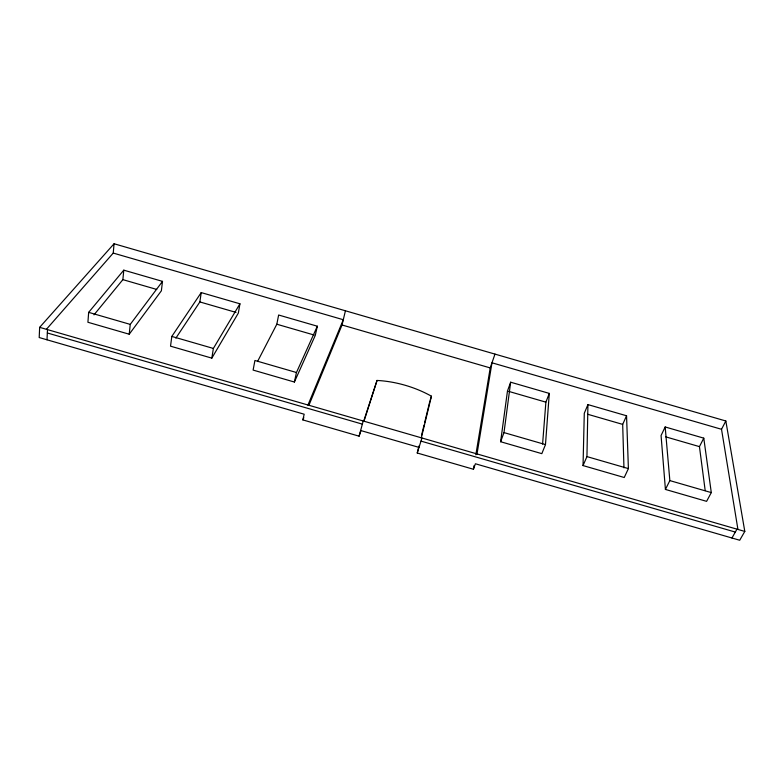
<?xml version="1.0" encoding="UTF-8"?>
<svg xmlns="http://www.w3.org/2000/svg" width="784" height="784" viewBox="0 0 784 784"><rect width="100%" height="100%" fill="white"/><g stroke="black" fill="none" stroke-linecap="round" stroke-linejoin="round"><path stroke-width="1.18" d="M583.041 465.578L586.942 456.602L587.931 404.593L626.553 415.775L628.405 468.597L624.231 477.505L583.041 465.578L584.286 413.276L587.931 404.593M418.95 445.998L417.245 453.005L473.438 469.263L475.408 463.765L739.714 540.245L744.8 531.425L725.837 420.988L114.062 243.755L39.651 327.349L39.2 337.541L304.172 414.217L302.869 419.91L359.101 436.178L360.973 430.465M47.001 339.795L47.501 329.623M545.478 444.597L549.3 393.401L510.658 382.21L507.473 391.02L500.613 441.725L541.832 453.652L545.478 444.597L503.994 432.592L510.658 382.21M88.661 312.355L87.916 322.263L129.233 334.219L161.377 290.786L162.504 281.368L123.784 270.157L88.661 312.355L130.242 324.39L162.504 281.368M542.587 444.077L545.88 402.153L549.3 393.401M46.442 329.28L113.239 253.075L114.062 243.755M93.992 314.854L122.872 279.643L123.784 270.157M129.233 334.219L130.242 324.39M171.814 336.424L170.53 346.175L211.827 358.131L238.346 313.081L239.933 303.8L201.223 292.589L171.814 336.424L213.366 348.449L239.933 303.8M175.871 338.139L199.861 301.938L201.223 292.589M211.827 358.131L213.366 348.449M476.986 454.152L491.98 362.796L721.525 429.289L737.93 529.396M473.438 469.263L474.036 465.647M475.839 454.789L490.216 367.912L494.978 354.103M257.524 361.551L276.821 324.223L278.634 315.011L317.334 326.213L315.286 335.366L294.392 382.033L253.114 370.087L254.918 360.483L296.45 372.508L317.334 326.213M294.392 382.033L296.45 372.508M308.935 405.22L342.03 324.988L345.43 310.787M421.518 435.483L424.075 424.967M424.644 422.635L429.759 401.614M421.273 438.08L431.445 396.194A77.91 46.579 16.3 0 0 377.045 380.446L363.619 421.4M359.101 436.178L363.208 420.988M377.045 380.446L363.962 421.331M430.093 400.526L431.445 396.194M417.245 453.005L421.968 437.991M500.613 441.725L503.994 432.592M302.869 419.91L303.8 417.647M307.896 405.21L343.294 319.725L113.239 253.075M623.956 467.852L622.682 424.389L626.553 415.775M665.175 426.966L661.069 435.512L665.42 489.432L706.6 501.348L711.294 492.597L703.777 438.148L665.175 426.966L669.85 480.602L665.42 489.432M705.198 490.637L699.446 446.625L703.777 438.148M721.525 429.289L725.837 420.988M731.942 538L736.98 529.161M342.03 324.988L490.216 367.912M122.872 279.643L156.712 289.443M199.861 301.938L236.013 312.404M276.821 324.223L314.119 335.023M508.64 391.363L545.88 402.153M587.775 414.285L622.682 424.389M665.724 436.855L699.446 446.625M586.942 456.602L628.405 468.597M669.85 480.602L711.294 492.597M39.651 327.349L744.8 531.425M47.334 332.975L362.355 424.134M420.988 441.108L735.323 532.071M360.63 430.504L419.009 447.39"/></g></svg>
